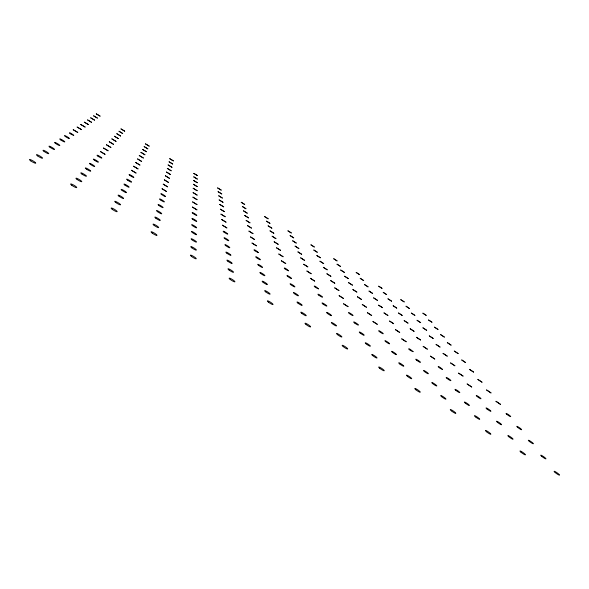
<?xml version="1.0" encoding="UTF-8"?>
<svg xmlns="http://www.w3.org/2000/svg" width="589" height="589" viewBox="0 0 589 589"><rect width="100%" height="100%" fill="white"/><g stroke="black" fill="none" stroke-linecap="round" stroke-linejoin="round"><path stroke-width="0.88" d="M426.164 315.358L422.799 313.134L426.186 315.336M490.976 392.907L486.595 389.977L490.976 392.907M97.369 118.043L93.526 115.761L97.34 118.087M165.369 175.816L169.522 178.357L165.406 175.787M296.215 243.029L292.556 240.739L296.215 243.043M96.302 113.861L100.042 116.107L96.302 113.861M164.338 179.873L168.616 182.487L164.346 179.851M360.225 278.347L363.73 280.6L360.247 278.325M295.118 246.143L298.866 248.529L295.118 246.143M359.621 274.658L356.198 272.479L359.621 274.658M163.234 184.18L167.651 186.882L163.249 184.158M423.167 346.406L427.423 349.218L423.196 346.369M422.961 327.859L426.731 330.341L422.968 327.845M94.557 120.104L90.603 117.756L94.549 120.127M162.056 188.774L166.621 191.558L162.093 188.738M293.697 237.846L290.134 235.615L293.697 237.846M357.435 296.819L361.477 299.44L357.471 296.79M226.846 227.914L222.377 225.189L226.846 227.914M356.824 292.056L352.899 289.552L356.824 292.056M420.553 339.963L416.423 337.283L420.553 339.993M225.985 222.149L221.655 219.506L225.985 222.149M420.649 322.632L416.975 320.254L420.649 322.647M91.575 122.284L87.503 119.876L91.538 122.328M225.175 216.737L220.971 214.168L225.175 216.737M291.305 232.927L287.83 230.77L291.253 232.964M288.588 270.771C282.396 268.555 283.184 265.801 288.588 270.771M224.409 211.642L220.33 209.147L224.372 211.694M223.687 206.842L219.726 204.412L223.687 206.842M482.008 382.165L477.76 379.36L481.971 382.224M88.424 124.588L84.234 122.114L88.424 124.61M223.003 202.299L219.16 199.936L223.003 202.299M352.428 285.128L348.607 282.691L352.428 285.128M222.362 198.014L218.615 195.71L222.325 198.051M285.739 263.519L281.351 260.787L285.739 263.519M413.066 351.67C406.94 349.373 407.419 346.384 413.066 351.67M221.751 193.943L218.107 191.705L221.751 193.943M414.082 331.298L410.069 328.691L414.015 331.349M85.081 127.033L80.759 124.485L85.081 127.033M348.04 306.655L343.578 303.814L348.04 306.655M414.877 315.358L411.313 313.031L414.847 315.395M221.169 190.085L217.628 187.943L221.169 190.085M283.059 256.716L278.825 254.043L283.059 256.716M348.268 278.568L344.565 276.189L348.209 278.612M81.525 129.632L77.063 127.01L81.525 129.661M280.548 250.318L276.418 247.748L280.541 250.347M343.343 298.351L339.021 295.597L343.343 298.373M471.708 386.995L467.165 383.984L471.708 386.995M473.571 372.071L469.455 369.347L473.571 372.093M406.167 341.738L401.75 338.866L406.167 341.738M77.748 132.4L73.139 129.69L77.748 132.422M407.978 323.118L404.091 320.578L407.971 323.096M149.15 146.094L145.49 143.878L149.15 146.094M278.177 244.302L274.172 241.799L278.177 244.302M344.329 272.361L340.714 270.056L344.329 272.361M409.399 308.452L405.946 306.184L409.362 308.481M147.81 148.826L144.062 146.558L147.81 148.848M146.403 151.712L142.545 149.385L146.403 151.734M73.721 135.345C67.389 133.202 68.464 130.743 73.713 135.374M338.933 290.546L334.743 287.881L338.933 290.546M144.916 154.76L140.962 152.36L144.916 154.76M275.939 238.619L272.059 236.174L275.866 238.663M143.341 157.992L139.254 155.533L143.341 157.992M141.677 161.408L137.48 158.861L141.596 161.46M340.597 266.471L337.07 264.225L340.597 266.471M399.703 332.424L395.425 329.641L399.703 332.424M139.902 165.038L135.566 162.431L139.902 165.038M273.826 233.251L270.042 230.881L273.826 233.251M402.206 315.395L398.436 312.928L402.132 315.432M138.017 168.896L133.541 166.216L138.017 168.896M404.194 301.892L400.792 299.691L404.194 301.892M463.02 376.047L458.625 373.139L463.02 376.047M465.627 362.559L461.651 359.908L465.582 362.603M334.78 283.213L330.716 280.629L334.78 283.213M136.015 173.011L131.384 170.243L136.007 173.033M271.831 228.171L268.142 225.867L271.831 228.171M337.048 260.875L333.624 258.681L337.011 260.905M269.931 223.349L266.361 221.096L269.931 223.327M330.871 276.307L326.924 273.789L330.871 276.307M393.636 323.678L389.484 320.983L393.629 323.7M196.91 209.824L192.397 207.07L196.91 209.824M396.75 308.084L393.077 305.691L396.706 308.121M196.984 204.604L192.61 201.931L196.984 204.604M268.135 218.784L264.638 216.59L268.135 218.784M197.05 199.693L192.809 197.101L197.043 199.664M258.357 252.534C251.989 250.237 253.005 247.594 258.357 252.534M458.132 353.577L454.252 351.022L458.124 353.599M454.863 365.769L450.614 362.957L454.863 365.769M197.109 195.077L193.001 192.559L197.109 195.099M197.168 190.726L193.177 188.274L197.168 190.726M327.182 269.777L323.339 267.34L327.182 269.777M197.227 186.617L193.361 184.217L197.182 186.654M256.458 245.827L252.04 243.073L256.458 245.827M197.278 182.73L193.501 180.411L197.278 182.73M387.915 315.439L383.895 312.833L387.871 315.483M197.33 179.049L193.656 176.788L197.286 179.085M318.487 288.831C312.568 286.659 312.973 283.78 318.487 288.831M391.575 301.163L387.989 298.844L391.575 301.163M197.381 175.559L193.796 173.387L197.381 175.559M254.676 239.539L250.413 236.852L254.625 239.59M323.692 263.614L319.974 261.221L323.692 263.614M451.041 345.095L447.279 342.614L451.034 345.11M253.005 233.627L248.838 231.057L252.946 233.671M442.553 369.45C436.375 367.028 437.001 364.186 442.553 369.45M447.198 356.117L443.083 353.393L447.198 356.117M314.695 281.041L310.351 278.273L314.644 281.093M377.269 324.311L372.837 321.425L377.269 324.274M382.526 307.679L378.617 305.183L382.526 307.679M386.664 294.588L383.167 292.343L386.59 294.61M320.387 257.768L316.749 255.493L320.387 257.746M251.429 228.068L247.395 225.55L251.422 228.083M124.706 131.17L121.017 128.932L124.706 131.17M122.711 133.519L118.919 131.222L122.703 133.497M311.147 273.738L306.935 271.05L311.147 273.738M120.605 135.993L116.703 133.637L120.554 136.03M249.942 222.819L246.04 220.36L249.935 222.833M118.374 138.614L114.362 136.192L118.367 138.629M317.25 252.232L313.716 249.979L317.25 252.21M116.018 141.382L111.888 138.901L116.018 141.382M371.674 315.49L367.381 312.7L371.674 315.49M500.532 404.378L495.997 401.315L500.532 404.378M113.522 144.32L109.267 141.765L113.522 144.32M377.439 300.346L373.64 297.887L377.439 300.346M439.983 347.017L435.985 344.381L439.976 347.039M444.334 337.063L440.668 334.655L444.334 337.063M248.536 217.864L244.729 215.478L248.536 217.864M434.748 359.003L430.353 356.087L434.741 359.025M382.003 288.345L378.594 286.144L381.996 288.352M110.872 147.441L106.476 144.806L110.872 147.441M307.804 266.869L303.718 264.262L307.804 266.869M108.052 150.762L103.517 148.045L108.052 150.762M105.041 154.296L100.351 151.498L104.975 154.347M247.211 213.166L243.5 210.847L247.211 213.166M314.276 246.975L310.845 244.766L314.268 246.99M245.952 208.727L242.329 206.481L245.871 208.749M366.424 307.215L362.264 304.513L366.424 307.215M304.653 260.39L300.684 257.864L304.653 260.39M372.623 293.41L368.928 291.018L372.616 293.425M433.173 338.439L429.285 335.914L433.173 338.439M437.973 329.442L434.41 327.101L437.966 329.457M301.686 254.286L297.828 251.827L301.678 254.301M170.39 174.447L166.378 171.966L170.331 174.484M171.2 170.781L167.283 168.373L171.141 170.81M241.24 202.307L244.759 204.486L241.254 202.299M368.059 286.836L364.458 284.524L368.007 286.858M171.959 167.305L168.152 164.964L171.959 167.305M172.687 164.022L168.977 161.739L172.687 164M173.372 160.9L169.75 158.691L173.372 160.9M431.928 322.212L428.461 319.937L431.928 322.198M506.901 414.376A2.842 0.368 34.4 0 0 510.707 416.637A2.842 0.368 34.4 0 0 507.541 414.045A2.842 0.368 34.4 0 0 506.901 414.376M517.702 427.393A2.952 0.39 34.6 0 0 521.633 429.72A2.952 0.39 34.6 0 0 518.313 426.988A2.952 0.39 34.6 0 0 517.702 427.393M529.29 441.352A3.07 0.42 34.7 0 0 533.347 443.753A3.07 0.42 34.7 0 0 529.872 440.874A3.07 0.42 34.7 0 0 529.29 441.352M541.747 456.365A3.203 0.449 35 0 0 545.951 458.846A3.203 0.449 35 0 0 542.292 455.798A3.203 0.449 35 0 0 541.747 456.365M555.184 472.562A3.35 0.486 35.2 0 0 559.535 475.117A3.35 0.486 35.2 0 0 555.685 471.892A3.35 0.486 35.2 0 0 555.184 472.562M477.223 396.581A2.835 0.375 34.2 0 0 480.977 398.753A2.835 0.375 34.2 0 0 477.708 396.117A2.835 0.375 34.2 0 0 477.223 396.581M487.044 409.046A2.945 0.398 34.3 0 0 490.917 411.277A2.945 0.398 34.3 0 0 487.501 408.516A2.945 0.398 34.3 0 0 487.044 409.046M497.44 422.306A3.063 0.427 34.5 0 0 501.556 424.743A3.063 0.427 34.5 0 0 498.169 421.908A3.063 0.427 34.5 0 0 497.44 422.306M508.771 436.699A3.195 0.464 34.7 0 0 513.034 439.21A3.195 0.464 34.7 0 0 509.478 436.221A3.195 0.464 34.7 0 0 508.771 436.699M521 452.227A3.335 0.493 34.9 0 0 525.417 454.826A3.335 0.493 34.9 0 0 521.67 451.653A3.335 0.493 34.9 0 0 521 452.227M447.058 378.455A2.835 0.383 34 0 0 450.865 380.663A2.835 0.383 34 0 0 447.677 378.072A2.835 0.383 34 0 0 447.058 378.455M455.871 390.36A2.938 0.412 34.1 0 0 459.795 392.627A2.938 0.412 34.1 0 0 456.46 389.911A2.938 0.412 34.1 0 0 455.871 390.36M465.325 403.134A3.055 0.442 34.3 0 0 469.389 405.475A3.055 0.442 34.3 0 0 465.899 402.611A3.055 0.442 34.3 0 0 465.325 403.134M475.507 416.894A3.188 0.471 34.5 0 0 479.711 419.302A3.188 0.471 34.5 0 0 476.052 416.276A3.188 0.471 34.5 0 0 475.507 416.894M486.499 431.744A3.328 0.508 34.7 0 0 490.851 434.226A3.328 0.508 34.7 0 0 487.007 431.03A3.328 0.508 34.7 0 0 486.499 431.744M416.666 360.225A2.835 0.39 33.7 0 0 420.421 362.345A2.835 0.39 33.7 0 0 417.122 359.724A2.835 0.39 33.7 0 0 416.666 360.225M424.441 371.549A2.938 0.42 33.9 0 0 428.321 373.728A2.938 0.42 33.9 0 0 424.883 370.982A2.938 0.42 33.9 0 0 424.441 371.549M432.65 383.601A3.055 0.449 34 0 0 436.78 385.972A3.055 0.449 34 0 0 433.379 383.159A3.055 0.449 34 0 0 432.65 383.601M441.64 396.691A3.181 0.479 34.2 0 0 445.917 399.143A3.181 0.479 34.2 0 0 442.354 396.176A3.181 0.479 34.2 0 0 441.64 396.691M451.351 410.835A3.32 0.515 34.4 0 0 455.79 413.368A3.32 0.515 34.4 0 0 452.043 410.224A3.32 0.515 34.4 0 0 451.351 410.835M379.5 331.659A2.739 0.368 33.3 0 0 383.211 333.757A2.739 0.368 33.3 0 0 380.111 331.298A2.739 0.368 33.3 0 0 379.5 331.659M385.766 341.664A2.835 0.398 33.5 0 0 389.594 343.829A2.835 0.398 33.5 0 0 386.369 341.245A2.835 0.398 33.5 0 0 385.766 341.664M392.473 352.391A2.945 0.427 33.6 0 0 396.434 354.615A2.945 0.427 33.6 0 0 393.069 351.905A2.945 0.427 33.6 0 0 392.473 352.391M399.688 363.921A3.055 0.456 33.7 0 0 403.782 366.203A3.055 0.456 33.7 0 0 400.27 363.361A3.055 0.456 33.7 0 0 399.688 363.921M407.463 376.342A3.181 0.493 33.9 0 0 411.704 378.698A3.181 0.493 33.9 0 0 408.03 375.701A3.181 0.493 33.9 0 0 407.463 376.342M415.871 389.771A3.32 0.53 34.1 0 0 420.259 392.193A3.32 0.53 34.1 0 0 416.408 389.027A3.32 0.53 34.1 0 0 415.871 389.771M349.373 313.547A2.746 0.375 33.1 0 0 353.047 315.571A2.746 0.375 33.1 0 0 349.837 313.076A2.746 0.375 33.1 0 0 349.373 313.547M354.622 322.986A2.842 0.405 33.2 0 0 358.414 325.062A2.842 0.405 33.2 0 0 355.079 322.448A2.842 0.405 33.2 0 0 354.622 322.986M360.247 333.109A2.952 0.434 33.3 0 0 364.164 335.237A2.952 0.434 33.3 0 0 360.696 332.505A2.952 0.434 33.3 0 0 360.247 333.109M366.159 343.866A3.063 0.464 33.4 0 0 370.326 346.199A3.063 0.464 33.4 0 0 366.903 343.402A3.063 0.464 33.4 0 0 366.159 343.866M372.675 355.594A3.188 0.501 33.6 0 0 376.997 357.994A3.188 0.501 33.6 0 0 373.419 355.049A3.188 0.501 33.6 0 0 372.675 355.594M379.721 368.272A3.32 0.537 33.7 0 0 384.212 370.746A3.32 0.537 33.7 0 0 380.457 367.639A3.32 0.537 33.7 0 0 379.721 368.272M318.752 295.118A2.754 0.383 32.8 0 0 322.5 297.187A2.754 0.383 32.8 0 0 319.356 294.728A2.754 0.383 32.8 0 0 318.752 295.118M322.956 303.968A2.857 0.405 32.9 0 0 326.829 306.096A2.857 0.405 32.9 0 0 323.56 303.519A2.857 0.405 32.9 0 0 322.956 303.968M327.469 313.458A2.96 0.442 33 0 0 331.474 315.645A2.96 0.442 33 0 0 328.073 312.943A2.96 0.442 33 0 0 327.469 313.458M332.321 323.67A3.07 0.471 33.1 0 0 336.466 325.916A3.07 0.471 33.1 0 0 332.925 323.089A3.07 0.471 33.1 0 0 332.321 323.67M337.556 334.677A3.195 0.508 33.2 0 0 341.856 336.989A3.195 0.508 33.2 0 0 338.152 334.015A3.195 0.508 33.2 0 0 337.556 334.677M343.218 346.59A3.328 0.552 33.4 0 0 347.679 348.968A3.328 0.552 33.4 0 0 343.807 345.839A3.328 0.552 33.4 0 0 343.218 346.59M287.903 276.58A2.768 0.383 32.6 0 0 291.621 278.575A2.768 0.383 32.6 0 0 288.36 276.079A2.768 0.383 32.6 0 0 287.903 276.58M291.04 284.818A2.864 0.412 32.6 0 0 294.89 286.872A2.864 0.412 32.6 0 0 291.503 284.266A2.864 0.412 32.6 0 0 291.04 284.818M294.412 293.675A2.974 0.442 32.7 0 0 298.387 295.774A2.974 0.442 32.7 0 0 294.868 293.05A2.974 0.442 32.7 0 0 294.412 293.675M298.041 303.195A3.085 0.479 32.8 0 0 302.157 305.36A3.085 0.479 32.8 0 0 298.498 302.503A3.085 0.479 32.8 0 0 298.041 303.195M301.796 313.355A3.21 0.515 32.9 0 0 306.199 315.726A3.21 0.515 32.9 0 0 302.584 312.796A3.21 0.515 32.9 0 0 301.796 313.355M306.03 324.473A3.343 0.56 33 0 0 310.602 326.917A3.343 0.56 33 0 0 306.825 323.832A3.343 0.56 33 0 0 306.03 324.473M256.546 257.702A2.783 0.39 32.3 0 0 260.36 259.756A2.783 0.39 32.3 0 0 257.15 257.29A2.783 0.39 32.3 0 0 256.546 257.702M258.593 265.33A2.886 0.42 32.3 0 0 262.532 267.435A2.886 0.42 32.3 0 0 259.204 264.859A2.886 0.42 32.3 0 0 258.593 265.33M260.787 273.517A2.989 0.449 32.4 0 0 264.866 275.681A2.989 0.449 32.4 0 0 261.413 272.994A2.989 0.449 32.4 0 0 260.787 273.517M263.143 282.33A3.107 0.486 32.4 0 0 267.377 284.553A3.107 0.486 32.4 0 0 263.784 281.741A3.107 0.486 32.4 0 0 263.143 282.33M265.698 291.849A3.225 0.523 32.5 0 0 270.086 294.139A3.225 0.523 32.5 0 0 266.346 291.187A3.225 0.523 32.5 0 0 265.698 291.849M268.459 302.157A3.365 0.567 32.6 0 0 273.024 304.513A3.365 0.567 32.6 0 0 269.114 301.406A3.365 0.567 32.6 0 0 268.459 302.157M224.092 232.184A2.717 0.368 32 0 0 227.759 234.113A2.717 0.368 32 0 0 224.534 231.713A2.717 0.368 32 0 0 224.092 232.184M224.954 238.707A2.805 0.398 32 0 0 228.746 240.687A2.805 0.398 32 0 0 225.41 238.192A2.805 0.398 32 0 0 224.954 238.707M225.874 245.701A2.908 0.427 32 0 0 229.798 247.733A2.908 0.427 32 0 0 226.345 245.127A2.908 0.427 32 0 0 225.874 245.701M226.868 253.211A3.011 0.456 32 0 0 230.932 255.302A3.011 0.456 32 0 0 227.347 252.585A3.011 0.456 32 0 0 226.868 253.211M227.936 261.302A3.129 0.493 32.1 0 0 232.154 263.452A3.129 0.493 32.1 0 0 228.429 260.61A3.129 0.493 32.1 0 0 227.936 261.302M229.092 270.049A3.254 0.53 32.1 0 0 233.472 272.258A3.254 0.53 32.1 0 0 229.592 269.276A3.254 0.53 32.1 0 0 229.092 270.049M230.181 279.392A3.387 0.574 32.1 0 0 234.878 281.822A3.387 0.574 32.1 0 0 231.05 278.759A3.387 0.574 32.1 0 0 230.181 279.392M193.045 213.468A2.739 0.375 31.7 0 0 196.807 215.449A2.739 0.375 31.7 0 0 193.634 213.071A2.739 0.375 31.7 0 0 193.045 213.468M192.831 219.38A2.827 0.398 31.7 0 0 196.726 221.42A2.827 0.398 31.7 0 0 193.442 218.946A2.827 0.398 31.7 0 0 192.831 219.38M192.603 225.72A2.93 0.427 31.7 0 0 196.638 227.818A2.93 0.427 31.7 0 0 193.236 225.234A2.93 0.427 31.7 0 0 192.603 225.72M192.36 232.53A3.041 0.464 31.7 0 0 196.542 234.687A3.041 0.464 31.7 0 0 193.015 232A3.041 0.464 31.7 0 0 192.36 232.53M192.095 239.87A3.159 0.501 31.7 0 0 196.439 242.094A3.159 0.501 31.7 0 0 192.772 239.281A3.159 0.501 31.7 0 0 192.095 239.87M191.808 247.807A3.284 0.537 31.7 0 0 196.328 250.097A3.284 0.537 31.7 0 0 192.515 247.152A3.284 0.537 31.7 0 0 191.808 247.807M191.499 256.414A3.424 0.582 31.7 0 0 196.211 258.777A3.424 0.582 31.7 0 0 192.235 255.685A3.424 0.582 31.7 0 0 191.499 256.414M161.776 194.628A2.761 0.375 31.4 0 0 165.524 196.549A2.761 0.375 31.4 0 0 162.211 194.134A2.761 0.375 31.4 0 0 161.776 194.628M160.466 199.914A2.857 0.405 31.4 0 0 164.346 201.894A2.857 0.405 31.4 0 0 160.922 199.384A2.857 0.405 31.4 0 0 160.466 199.914M159.059 205.59A2.96 0.434 31.4 0 0 163.087 207.623A2.96 0.434 31.4 0 0 159.538 205.009A2.96 0.434 31.4 0 0 159.059 205.59M157.55 211.687A3.07 0.464 31.4 0 0 161.725 213.785A3.07 0.464 31.4 0 0 158.058 211.053A3.07 0.464 31.4 0 0 157.55 211.687M155.916 218.269A3.188 0.501 31.3 0 0 160.267 220.419A3.188 0.501 31.3 0 0 156.453 217.577A3.188 0.501 31.3 0 0 155.916 218.269M154.156 225.381A3.32 0.545 31.3 0 0 158.684 227.597A3.32 0.545 31.3 0 0 154.723 224.623A3.32 0.545 31.3 0 0 154.156 225.381M152.249 233.097A3.46 0.589 31.3 0 0 156.976 235.386A3.46 0.589 31.3 0 0 152.845 232.265A3.46 0.589 31.3 0 0 152.249 233.097M129.992 175.463A2.79 0.375 31.2 0 0 133.843 177.451A2.79 0.375 31.2 0 0 130.574 175.051A2.79 0.375 31.2 0 0 129.992 175.463M127.555 180.109A2.893 0.405 31.1 0 0 131.546 182.156A2.893 0.405 31.1 0 0 128.166 179.66A2.893 0.405 31.1 0 0 127.555 180.109M124.942 185.093A2.997 0.434 31.1 0 0 129.087 187.199A2.997 0.434 31.1 0 0 125.59 184.607A2.997 0.434 31.1 0 0 124.942 185.093M122.129 190.461A3.107 0.471 31 0 0 126.436 192.625A3.107 0.471 31 0 0 122.814 189.923A3.107 0.471 31 0 0 122.129 190.461M119.088 196.247A3.232 0.508 31 0 0 123.58 198.478A3.232 0.508 31 0 0 119.817 195.666A3.232 0.508 31 0 0 119.088 196.247M115.805 202.506A3.365 0.545 30.9 0 0 120.487 204.817A3.365 0.545 30.9 0 0 116.578 201.865A3.365 0.545 30.9 0 0 115.805 202.506M112.241 209.301A3.505 0.596 30.9 0 0 117.137 211.687A3.505 0.596 30.9 0 0 113.066 208.594A3.505 0.596 30.9 0 0 112.241 209.301M97.973 156.166A2.827 0.383 30.9 0 0 101.816 158.102A2.827 0.383 30.9 0 0 98.4 155.658A2.827 0.383 30.9 0 0 97.973 156.166M94.38 160.164A2.93 0.405 30.8 0 0 98.378 162.152A2.93 0.405 30.8 0 0 94.844 159.619A2.93 0.405 30.8 0 0 94.38 160.164M90.529 164.449A3.033 0.434 30.8 0 0 94.682 166.496A3.033 0.434 30.8 0 0 91.03 163.86A3.033 0.434 30.8 0 0 90.529 164.449M86.384 169.058A3.151 0.471 30.7 0 0 90.706 171.171A3.151 0.471 30.7 0 0 86.922 168.432A3.151 0.471 30.7 0 0 86.384 169.058M81.908 174.035A3.276 0.508 30.6 0 0 86.421 176.214A3.276 0.508 30.6 0 0 82.489 173.357A3.276 0.508 30.6 0 0 81.908 174.035M77.071 179.424A3.409 0.552 30.5 0 0 81.775 181.677A3.409 0.552 30.5 0 0 77.696 178.688A3.409 0.552 30.5 0 0 77.071 179.424M71.806 185.285A3.563 0.604 30.4 0 0 76.739 187.604A3.563 0.604 30.4 0 0 72.491 184.475A3.563 0.604 30.4 0 0 71.806 185.285M65.423 136.545A2.864 0.383 30.6 0 0 69.392 138.548A2.864 0.383 30.6 0 0 66.005 136.118A2.864 0.383 30.6 0 0 65.423 136.545M60.652 139.858A2.967 0.412 30.6 0 0 64.775 141.927A2.967 0.412 30.6 0 0 61.271 139.409A2.967 0.412 30.6 0 0 60.652 139.858M55.528 143.422A3.078 0.442 30.5 0 0 59.813 145.549A3.078 0.442 30.5 0 0 56.198 142.936A3.078 0.442 30.5 0 0 55.528 143.422M50.013 147.257A3.203 0.471 30.4 0 0 54.482 149.459A3.203 0.471 30.4 0 0 50.735 146.735A3.203 0.471 30.4 0 0 50.013 147.257M44.057 151.402A3.328 0.515 30.3 0 0 48.718 153.67A3.328 0.515 30.3 0 0 44.83 150.828A3.328 0.515 30.3 0 0 44.057 151.402M37.6 155.886A3.468 0.552 30.1 0 0 42.482 158.235A3.468 0.552 30.1 0 0 38.447 155.268A3.468 0.552 30.1 0 0 37.6 155.886M30.768 160.893A3.622 0.604 30 0 0 35.738 163.168A3.622 0.604 30 0 0 31.298 159.994A3.622 0.604 30 0 0 30.768 160.893"/></g></svg>
